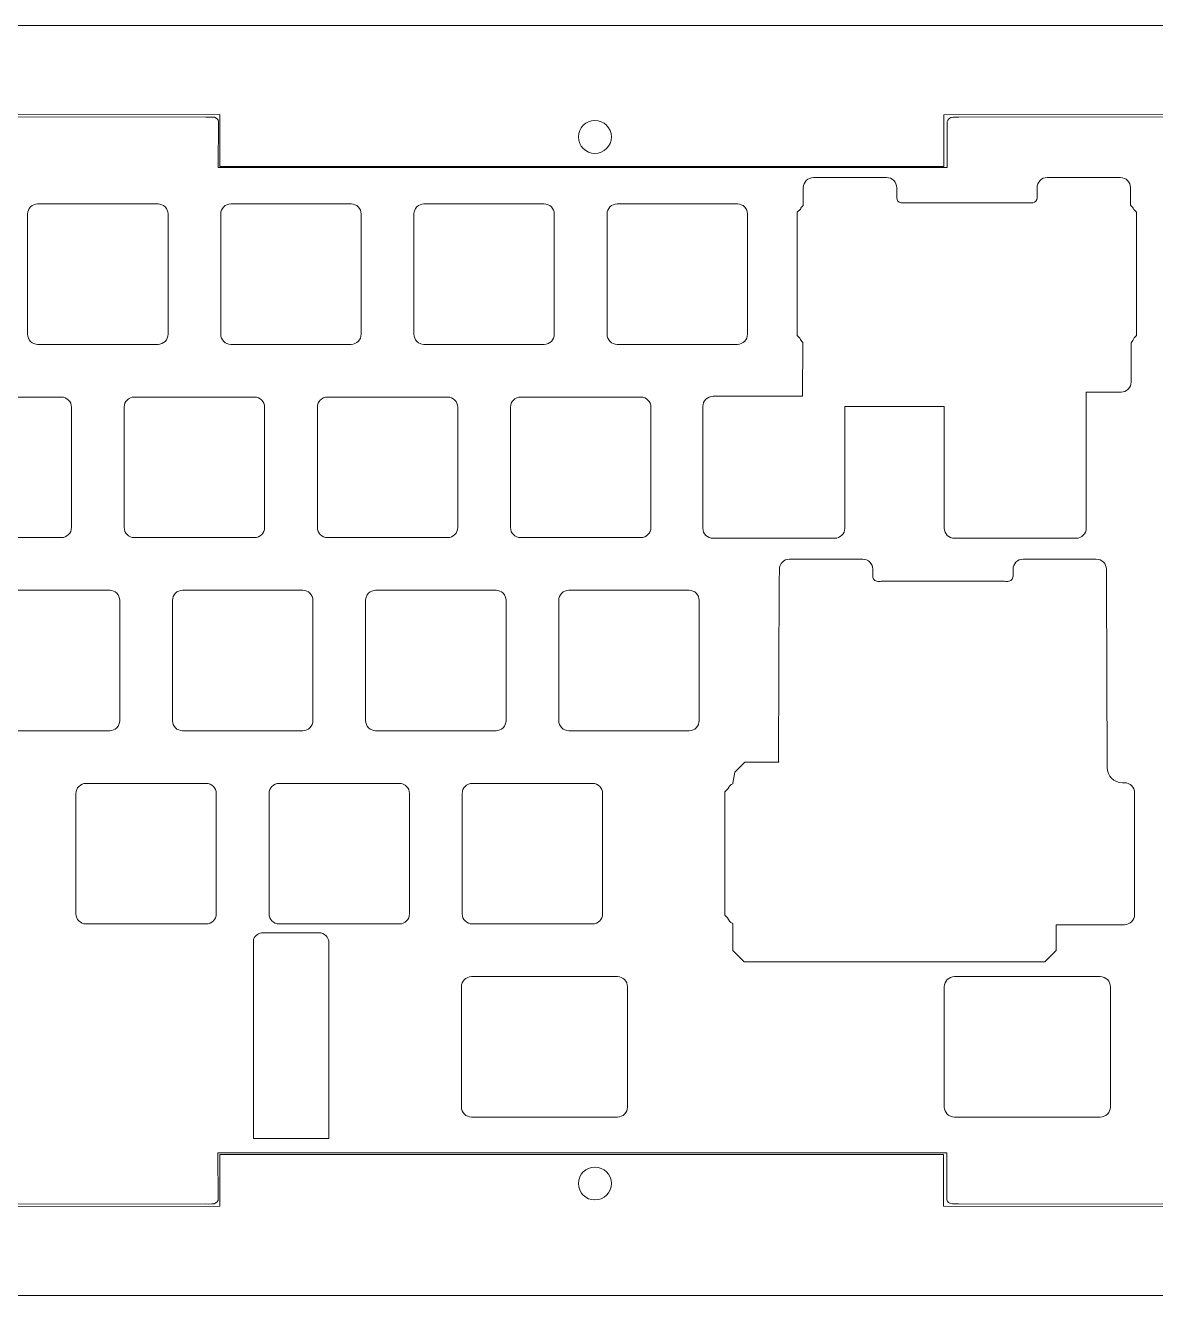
# Model space of a CAD drawing. Header units: centimetres. Extents: x -117 to 79, y -57 to 69.
# Drawn here: x -8 to 3.14, y 7.53 to 20.06 of the extents above; entities that cross this region are included whole.
import ezdxf

# ---------------------------------------------------------------- set-up
doc = ezdxf.new("R2010")
doc.units = ezdxf.units.CM
doc.header["$MEASUREMENT"] = 0
doc.layers.add('Layer 1', color=7, linetype='Continuous')

msp = doc.modelspace()

# ---------------------------------------------------------------- linework, layer by layer
at = {"layer": 'Layer 1', "lineweight": 9}
for points, knots in [([(5.3355, 19.17977), (5.3355, 19.17977), (5.3355, 20.05972), (5.3355, 20.05972), (5.3355, 20.05972), (9.67818, 20.05972), (9.67818, 20.05972), (9.99624, 20.05992), (10.30136, 19.93377), (10.5264, 19.70901), (10.75144, 19.48425), (10.87798, 19.17778), (10.87819, 18.85972), (10.87819, 18.85972), (10.87819, 8.73472), (10.87819, 8.73472), (10.87839, 8.41666), (10.75223, 8.11155), (10.52747, 7.88651), (10.30271, 7.66146), (9.99624, 7.53492), (9.67818, 7.53472), (9.67818, 7.53472), (-25.68807, 7.53472), (-25.68807, 7.53472), (-26.00612, 7.53452), (-26.31124, 7.66067), (-26.53628, 7.88543), (-26.76132, 8.11019), (-26.88786, 8.41666), (-26.88807, 8.73472), (-26.88807, 8.73472), (-26.88807, 18.85972), (-26.88807, 18.85972), (-26.88827, 19.17778), (-26.76211, 19.48289), (-26.53735, 19.70793), (-26.31259, 19.93298), (-26.00612, 20.05952), (-25.68807, 20.05972), (-25.68807, 20.05972), (3.8355, 20.05972), (3.8355, 20.05972), (3.8355, 20.05972), (3.8355, 19.1807), (3.8355, 19.1807), (3.8355, 19.1807), (1.0549, 19.17946), (1.0549, 19.17946), (1.0549, 19.17946), (1.05489, 18.66972), (1.05489, 18.66972), (1.05489, 18.66972), (-6.08573, 18.66972), (-6.08573, 18.66972), (-6.08573, 18.66972), (-6.08586, 19.1807), (-6.08586, 19.1807), (-6.08586, 19.1807), (-11.10059, 19.17969), (-11.10059, 19.17969), (-11.10059, 19.17969), (-11.10059, 18.66972), (-11.10059, 18.66972), (-11.10059, 18.66972), (-18.72277, 18.66972), (-18.72277, 18.66972), (-18.72277, 18.66972), (-18.72277, 19.18301), (-18.72277, 19.18301), (-18.72277, 19.18301), (-23.23061, 19.18004), (-23.23061, 19.18004), (-23.23061, 19.18004), (-23.23172, 18.66972), (-23.23172, 18.66972), (-23.23172, 18.66972), (-24.89807, 18.66972), (-24.89807, 18.66972), (-25.0573, 18.66962), (-25.20996, 18.60627), (-25.32249, 18.4936), (-25.43501, 18.38094), (-25.49817, 18.22895), (-25.49807, 18.06972), (-25.49807, 18.06972), (-25.49807, 16.89899), (-25.49807, 16.89899), (-25.49807, 16.89899), (-26.00807, 16.89804), (-26.00807, 16.89804), (-26.00807, 16.89804), (-26.00807, 10.63271), (-26.00807, 10.63271), (-26.00807, 10.63271), (-25.49807, 10.63363), (-25.49807, 10.63363), (-25.49807, 10.63363), (-25.49807, 9.52451), (-25.49807, 9.52451), (-25.49796, 9.36528), (-25.43461, 9.21261), (-25.32195, 9.10008), (-25.20929, 8.98756), (-25.0573, 8.92441), (-24.89807, 8.92451), (-24.89807, 8.92451), (-23.2322, 8.92451), (-23.2322, 8.92451), (-23.2322, 8.92451), (-23.23072, 8.41453), (-23.23072, 8.41453), (-23.23072, 8.41453), (-18.72369, 8.41121), (-18.72369, 8.41121), (-18.72369, 8.41121), (-18.72369, 8.92451), (-18.72369, 8.92451), (-18.72369, 8.92451), (-17.68958, 8.92451), (-17.68958, 8.92451), (-17.68958, 8.92451), (-17.68958, 8.92451), (-17.68958, 8.92451), (-17.68958, 8.92451), (-16.44057, 8.92451), (-16.44057, 8.92451), (-16.44057, 8.92451), (-16.44057, 8.92451), (-16.44057, 8.92451), (-16.44057, 8.92451), (-11.10068, 8.92451), (-11.10068, 8.92451), (-11.10068, 8.92451), (-11.10092, 8.41387), (-11.10092, 8.41387), (-11.10092, 8.41387), (-6.08773, 8.41651), (-6.08773, 8.41651), (-6.08773, 8.41651), (-6.08641, 8.92451), (-6.08641, 8.92451), (-6.08641, 8.92451), (-5.75937, 8.92451), (-5.75937, 8.92451), (-5.75937, 8.92451), (-5.75937, 8.92451), (-5.75937, 8.92451), (-5.75937, 8.92451), (-5.00396, 8.92451), (-5.00396, 8.92451), (-5.00396, 8.92451), (-5.00795, 8.92451), (-5.00795, 8.92451), (-5.00795, 8.92451), (-1.02645, 8.92451), (-1.02645, 8.92451), (-1.02645, 8.92451), (1.05058, 8.92451), (1.05058, 8.92451), (1.05058, 8.92451), (1.05178, 8.41489), (1.05178, 8.41489), (1.05178, 8.41489), (5.26152, 8.41452), (5.26152, 8.41452), (5.26152, 8.41452), (6.52068, 8.41456), (6.52068, 8.41456), (6.52068, 8.41456), (6.52034, 8.92451), (6.52034, 8.92451), (6.52034, 8.92451), (8.87632, 8.92451), (8.87632, 8.92451), (9.03555, 8.92461), (9.18822, 8.98796), (9.30074, 9.10062), (9.41327, 9.21328), (9.47642, 9.36528), (9.47632, 9.52451), (9.47632, 9.52451), (9.47632, 10.63338), (9.47632, 10.63338), (9.47632, 10.63338), (9.98632, 10.63275), (9.98632, 10.63275), (9.98632, 10.63275), (9.98632, 16.89808), (9.98632, 16.89808), (9.98632, 16.89808), (9.47632, 16.89807), (9.47632, 16.89807), (9.47632, 16.89807), (9.47632, 18.06972), (9.47632, 18.06972), (9.47622, 18.22895), (9.41287, 18.38162), (9.30021, 18.49414), (9.18754, 18.60666), (9.03555, 18.66982), (8.87632, 18.66972), (8.87632, 18.66972), (6.52064, 18.66972), (6.52064, 18.66972), (6.52064, 18.66972), (6.5205, 19.1807), (6.5205, 19.1807), (6.5205, 19.1807), (5.3355, 19.17977), (5.3355, 19.17977)], [0, 0, 0, 0, 0.01428571, 0.01428571, 0.01428571, 0.02857143, 0.02857143, 0.02857143, 0.04285714, 0.04285714, 0.04285714, 0.05714286, 0.05714286, 0.05714286, 0.07142857, 0.07142857, 0.07142857, 0.08571429, 0.08571429, 0.08571429, 0.1, 0.1, 0.1, 0.11428571, 0.11428571, 0.11428571, 0.12857143, 0.12857143, 0.12857143, 0.14285714, 0.14285714, 0.14285714, 0.15714286, 0.15714286, 0.15714286, 0.17142857, 0.17142857, 0.17142857, 0.18571429, 0.18571429, 0.18571429, 0.2, 0.2, 0.2, 0.21428571, 0.21428571, 0.21428571, 0.22857143, 0.22857143, 0.22857143, 0.24285714, 0.24285714, 0.24285714, 0.25714286, 0.25714286, 0.25714286, 0.27142857, 0.27142857, 0.27142857, 0.28571429, 0.28571429, 0.28571429, 0.3, 0.3, 0.3, 0.31428571, 0.31428571, 0.31428571, 0.32857143, 0.32857143, 0.32857143, 0.34285714, 0.34285714, 0.34285714, 0.35714286, 0.35714286, 0.35714286, 0.37142857, 0.37142857, 0.37142857, 0.38571429, 0.38571429, 0.38571429, 0.4, 0.4, 0.4, 0.41428571, 0.41428571, 0.41428571, 0.42857143, 0.42857143, 0.42857143, 0.44285714, 0.44285714, 0.44285714, 0.45714286, 0.45714286, 0.45714286, 0.47142857, 0.47142857, 0.47142857, 0.48571429, 0.48571429, 0.48571429, 0.5, 0.5, 0.5, 0.51428571, 0.51428571, 0.51428571, 0.52857143, 0.52857143, 0.52857143, 0.54285714, 0.54285714, 0.54285714, 0.55714286, 0.55714286, 0.55714286, 0.57142857, 0.57142857, 0.57142857, 0.58571429, 0.58571429, 0.58571429, 0.6, 0.6, 0.6, 0.61428571, 0.61428571, 0.61428571, 0.62857143, 0.62857143, 0.62857143, 0.64285714, 0.64285714, 0.64285714, 0.65714286, 0.65714286, 0.65714286, 0.67142857, 0.67142857, 0.67142857, 0.68571429, 0.68571429, 0.68571429, 0.7, 0.7, 0.7, 0.71428571, 0.71428571, 0.71428571, 0.72857143, 0.72857143, 0.72857143, 0.74285714, 0.74285714, 0.74285714, 0.75714286, 0.75714286, 0.75714286, 0.77142857, 0.77142857, 0.77142857, 0.78571429, 0.78571429, 0.78571429, 0.8, 0.8, 0.8, 0.81428571, 0.81428571, 0.81428571, 0.82857143, 0.82857143, 0.82857143, 0.84285714, 0.84285714, 0.84285714, 0.85714286, 0.85714286, 0.85714286, 0.87142857, 0.87142857, 0.87142857, 0.88571429, 0.88571429, 0.88571429, 0.9, 0.9, 0.9, 0.91428571, 0.91428571, 0.91428571, 0.92857143, 0.92857143, 0.92857143, 0.94285714, 0.94285714, 0.94285714, 0.95714286, 0.95714286, 0.95714286, 0.97142857, 0.97142857, 0.97142857, 0.98571429, 0.98571429, 0.98571429, 1, 1, 1, 1]), ([(9.67818, 20.05972), (9.99624, 20.05992), (10.30136, 19.93377), (10.5264, 19.70901), (10.75144, 19.48425), (10.87798, 19.17778), (10.87819, 18.85972), (10.87819, 18.85972), (10.87819, 8.73472), (10.87819, 8.73472), (10.87839, 8.41666), (10.75223, 8.11155), (10.52747, 7.88651), (10.30271, 7.66146), (9.99624, 7.53492), (9.67818, 7.53472), (9.67818, 7.53472), (-25.68807, 7.53472), (-25.68807, 7.53472), (-26.00612, 7.53452), (-26.31124, 7.66067), (-26.53628, 7.88543), (-26.76132, 8.11019), (-26.88786, 8.41666), (-26.88807, 8.73472), (-26.88807, 8.73472), (-26.88807, 18.85972), (-26.88807, 18.85972), (-26.88827, 19.17778), (-26.76211, 19.48289), (-26.53735, 19.70793), (-26.31259, 19.93298), (-26.00612, 20.05952), (-25.68807, 20.05972), (-25.68807, 20.05972), (9.67818, 20.05972), (9.67818, 20.05972)], [0, 0, 0, 0, 0.08333333, 0.08333333, 0.08333333, 0.16666667, 0.16666667, 0.16666667, 0.25, 0.25, 0.25, 0.33333333, 0.33333333, 0.33333333, 0.41666667, 0.41666667, 0.41666667, 0.5, 0.5, 0.5, 0.58333333, 0.58333333, 0.58333333, 0.66666667, 0.66666667, 0.66666667, 0.75, 0.75, 0.75, 0.83333333, 0.83333333, 0.83333333, 0.91666667, 0.91666667, 0.91666667, 1, 1, 1, 1]), ([(1.05218, 18.65754), (1.05218, 18.65754), (-6.10241, 18.6572), (-6.10241, 18.6572), (-6.10241, 18.6572), (-6.10022, 19.11254), (-6.10022, 19.11254), (-6.10019, 19.12524), (-6.09822, 19.1263), (-6.12217, 19.1462), (-6.13871, 19.15993), (-6.18023, 19.1561), (-6.22589, 19.1561), (-6.22589, 19.1561), (-10.96429, 19.15696), (-10.96429, 19.15696), (-11.00994, 19.15697), (-11.01281, 19.16058), (-11.0451, 19.15162), (-11.07738, 19.14266), (-11.08028, 19.11264), (-11.08031, 19.09994), (-11.08031, 19.09994), (-11.08031, 18.65746), (-11.08031, 18.65746), (-11.08031, 18.65746), (-18.72359, 18.65752), (-18.72359, 18.65752)], [0, 0, 0, 0, 0.11111111, 0.11111111, 0.11111111, 0.22222222, 0.22222222, 0.22222222, 0.33333333, 0.33333333, 0.33333333, 0.44444444, 0.44444444, 0.44444444, 0.55555556, 0.55555556, 0.55555556, 0.66666667, 0.66666667, 0.66666667, 0.77777778, 0.77777778, 0.77777778, 0.88888889, 0.88888889, 0.88888889, 1, 1, 1, 1]), ([(-2.22557, 18.95972), (-2.22557, 19.04947), (-2.29832, 19.12222), (-2.38806, 19.12222), (-2.47781, 19.12222), (-2.55056, 19.04947), (-2.55056, 18.95972), (-2.55057, 18.86997), (-2.47781, 18.79722), (-2.38807, 18.79722), (-2.29832, 18.79722), (-2.22557, 18.86997), (-2.22557, 18.95972)], [0, 0, 0, 0, 0.25, 0.25, 0.25, 0.5, 0.5, 0.5, 0.75, 0.75, 0.75, 1, 1, 1, 1]), ([(9.45936, 16.89553), (9.45936, 16.89553), (9.45963, 18.10016), (9.45963, 18.10016), (9.45963, 18.10016), (9.45835, 18.12735), (9.45835, 18.12735), (9.45835, 18.12735), (9.45581, 18.15253), (9.45581, 18.15253), (9.45581, 18.15253), (9.45149, 18.1742), (9.45149, 18.1742), (9.45149, 18.1742), (9.44602, 18.1953), (9.44602, 18.1953), (9.44602, 18.1953), (9.44084, 18.21532), (9.44084, 18.21532), (9.44084, 18.21532), (9.43591, 18.23155), (9.43591, 18.23155), (9.43591, 18.23155), (9.43097, 18.24693), (9.43097, 18.24693), (9.43097, 18.24693), (9.42568, 18.26258), (9.42568, 18.26258), (9.42568, 18.26258), (9.41871, 18.27937), (9.41871, 18.27937), (9.41871, 18.27937), (9.41239, 18.29384), (9.41239, 18.29384), (9.41239, 18.29384), (9.40581, 18.30798), (9.40581, 18.30798), (9.40581, 18.30798), (9.3999, 18.32086), (9.3999, 18.32086), (9.3999, 18.32086), (9.39361, 18.33976), (9.39361, 18.33976), (9.39361, 18.33976), (9.38569, 18.35556), (9.38569, 18.35556), (9.38569, 18.35556), (9.38056, 18.3661), (9.38056, 18.3661), (9.38056, 18.3661), (9.37347, 18.37909), (9.37347, 18.37909), (9.37347, 18.37909), (9.36324, 18.39508), (9.36324, 18.39508), (9.36324, 18.39508), (9.34433, 18.42078), (9.34433, 18.42078), (9.34433, 18.42078), (9.32235, 18.4508), (9.32235, 18.4508), (9.32235, 18.4508), (9.30489, 18.47203), (9.30489, 18.47203), (9.30489, 18.47203), (9.28112, 18.49526), (9.28112, 18.49526), (9.28112, 18.49526), (9.24441, 18.52683), (9.24441, 18.52683), (9.24441, 18.52683), (9.20435, 18.55366), (9.20435, 18.55366), (9.20435, 18.55366), (9.17012, 18.57506), (9.17012, 18.57506), (9.17012, 18.57506), (9.13867, 18.59373), (9.13867, 18.59373), (9.13867, 18.59373), (9.10521, 18.61052), (9.10521, 18.61052), (9.10521, 18.61052), (9.07336, 18.6236), (9.07336, 18.6236), (9.07336, 18.6236), (9.04139, 18.63409), (9.04139, 18.63409), (9.04139, 18.63409), (9.00735, 18.64341), (9.00735, 18.64341), (9.00735, 18.64341), (8.96676, 18.65216), (8.96676, 18.65216), (8.96676, 18.65216), (8.93267, 18.65505), (8.93267, 18.65505), (8.93267, 18.65505), (8.89962, 18.65685), (8.89962, 18.65685), (8.89962, 18.65685), (6.50801, 18.6565), (6.50801, 18.6565), (6.50801, 18.6565), (6.51018, 19.11446), (6.51018, 19.11446), (6.51021, 19.12716), (6.51219, 19.12822), (6.48823, 19.14812), (6.47169, 19.16186), (6.43017, 19.15802), (6.38451, 19.15802), (6.38451, 19.15802), (1.20292, 19.15557), (1.20292, 19.15557), (1.15727, 19.15558), (1.1544, 19.15919), (1.12211, 19.15023), (1.08983, 19.14127), (1.08693, 19.11125), (1.0869, 19.09855), (1.0869, 19.09855), (1.0869, 18.65735), (1.0869, 18.65735), (1.0869, 18.65735), (1.05218, 18.65754), (1.05218, 18.65754)], [0, 0, 0, 0, 0.02380952, 0.02380952, 0.02380952, 0.04761905, 0.04761905, 0.04761905, 0.07142857, 0.07142857, 0.07142857, 0.0952381, 0.0952381, 0.0952381, 0.11904762, 0.11904762, 0.11904762, 0.14285714, 0.14285714, 0.14285714, 0.16666667, 0.16666667, 0.16666667, 0.19047619, 0.19047619, 0.19047619, 0.21428571, 0.21428571, 0.21428571, 0.23809524, 0.23809524, 0.23809524, 0.26190476, 0.26190476, 0.26190476, 0.28571429, 0.28571429, 0.28571429, 0.30952381, 0.30952381, 0.30952381, 0.33333333, 0.33333333, 0.33333333, 0.35714286, 0.35714286, 0.35714286, 0.38095238, 0.38095238, 0.38095238, 0.4047619, 0.4047619, 0.4047619, 0.42857143, 0.42857143, 0.42857143, 0.45238095, 0.45238095, 0.45238095, 0.47619048, 0.47619048, 0.47619048, 0.5, 0.5, 0.5, 0.52380952, 0.52380952, 0.52380952, 0.54761905, 0.54761905, 0.54761905, 0.57142857, 0.57142857, 0.57142857, 0.5952381, 0.5952381, 0.5952381, 0.61904762, 0.61904762, 0.61904762, 0.64285714, 0.64285714, 0.64285714, 0.66666667, 0.66666667, 0.66666667, 0.69047619, 0.69047619, 0.69047619, 0.71428571, 0.71428571, 0.71428571, 0.73809524, 0.73809524, 0.73809524, 0.76190476, 0.76190476, 0.76190476, 0.78571429, 0.78571429, 0.78571429, 0.80952381, 0.80952381, 0.80952381, 0.83333333, 0.83333333, 0.83333333, 0.85714286, 0.85714286, 0.85714286, 0.88095238, 0.88095238, 0.88095238, 0.9047619, 0.9047619, 0.9047619, 0.92857143, 0.92857143, 0.92857143, 0.95238095, 0.95238095, 0.95238095, 0.97619048, 0.97619048, 0.97619048, 1, 1, 1, 1]), ([(-0.33793, 16.93332), (-0.33793, 16.93332), (-0.33992, 16.40222), (-0.33992, 16.40222), (-0.33992, 16.40222), (-1.22306, 16.40222), (-1.22306, 16.40222), (-1.2496, 16.4022), (-1.27505, 16.39164), (-1.2938, 16.37287), (-1.31256, 16.35409), (-1.32308, 16.32876), (-1.32307, 16.30222), (-1.32307, 16.30222), (-1.32307, 15.10222), (-1.32307, 15.10222), (-1.32305, 15.07568), (-1.31249, 15.05024), (-1.29371, 15.03148), (-1.27494, 15.01273), (-1.2496, 15.0022), (-1.22306, 15.00222), (-1.22306, 15.00222), (-0.02306, 15.00222), (-0.02306, 15.00222), (0.00347, 15.00224), (0.02892, 15.0128), (0.04767, 15.03157), (0.06643, 15.05035), (0.07695, 15.07568), (0.07694, 15.10222), (0.07694, 15.10222), (0.07694, 16.30222), (0.07694, 16.30222), (0.07694, 16.30222), (1.05818, 16.30222), (1.05818, 16.30222), (1.05818, 16.30222), (1.05818, 15.10222), (1.05818, 15.10222), (1.0582, 15.07568), (1.06876, 15.05024), (1.08754, 15.03148), (1.10631, 15.01273), (1.13165, 15.0022), (1.15818, 15.00222), (1.15818, 15.00222), (2.35818, 15.00222), (2.35818, 15.00222), (2.38472, 15.00224), (2.41017, 15.0128), (2.42892, 15.03157), (2.44768, 15.05035), (2.4582, 15.07568), (2.45818, 15.10222), (2.45818, 15.10222), (2.45818, 16.4424), (2.45818, 16.4424), (2.45818, 16.4424), (2.80121, 16.44296), (2.80121, 16.44296), (2.82778, 16.44302), (2.85324, 16.45364), (2.87197, 16.4725), (2.8907, 16.49135), (2.90116, 16.51675), (2.90104, 16.54333), (2.90104, 16.54333), (2.89959, 16.93136), (2.89959, 16.93136), (2.91419, 16.9439), (2.92486, 16.96037), (2.93032, 16.97883), (2.93032, 16.97883), (2.95333, 17.00184), (2.95333, 17.00184), (2.95333, 17.00184), (2.95333, 18.21841), (2.95333, 18.21841), (2.95333, 18.21841), (2.92721, 18.24453), (2.92721, 18.24453), (2.92041, 18.26146), (2.90911, 18.27619), (2.89452, 18.28715), (2.89452, 18.28715), (2.89446, 18.30482), (2.89446, 18.30482), (2.89446, 18.30482), (2.89432, 18.45972), (2.89432, 18.45972), (2.89424, 18.51495), (2.84955, 18.55966), (2.79432, 18.55963), (2.79432, 18.55963), (2.07282, 18.55963), (2.07282, 18.55963), (2.04628, 18.55961), (2.02083, 18.54905), (2.00208, 18.53028), (1.98333, 18.5115), (1.9728, 18.48617), (1.97282, 18.45963), (1.97282, 18.45963), (1.97282, 18.35908), (1.97282, 18.35908), (1.97283, 18.33538), (1.95614, 18.31492), (1.93293, 18.31011), (1.93293, 18.31011), (0.62872, 18.31011), (0.62872, 18.31011), (0.6055, 18.3149), (0.58885, 18.33538), (0.58884, 18.35908), (0.58884, 18.35908), (0.58884, 18.45963), (0.58884, 18.45963), (0.58882, 18.48617), (0.57826, 18.51161), (0.55948, 18.53037), (0.54071, 18.54912), (0.51537, 18.55965), (0.48884, 18.55963), (0.48884, 18.55963), (-0.23267, 18.55963), (-0.23267, 18.55963), (-0.2879, 18.55959), (-0.33265, 18.51495), (-0.33267, 18.45972), (-0.33267, 18.45972), (-0.33281, 18.30482), (-0.33281, 18.30482), (-0.33281, 18.30482), (-0.33288, 18.28543), (-0.33288, 18.28543), (-0.3453, 18.27553), (-0.35518, 18.26283), (-0.36171, 18.24835), (-0.36171, 18.24835), (-0.39166, 18.21841), (-0.39166, 18.21841), (-0.39166, 18.21841), (-0.39166, 17.00184), (-0.39166, 17.00184), (-0.39166, 17.00184), (-0.36544, 16.97563), (-0.36544, 16.97563), (-0.36004, 16.9594), (-0.35057, 16.94484), (-0.33793, 16.93332)], [0, 0, 0, 0, 0.02, 0.02, 0.02, 0.04, 0.04, 0.04, 0.06, 0.06, 0.06, 0.08, 0.08, 0.08, 0.1, 0.1, 0.1, 0.12, 0.12, 0.12, 0.14, 0.14, 0.14, 0.16, 0.16, 0.16, 0.18, 0.18, 0.18, 0.2, 0.2, 0.2, 0.22, 0.22, 0.22, 0.24, 0.24, 0.24, 0.26, 0.26, 0.26, 0.28, 0.28, 0.28, 0.3, 0.3, 0.3, 0.32, 0.32, 0.32, 0.34, 0.34, 0.34, 0.36, 0.36, 0.36, 0.38, 0.38, 0.38, 0.4, 0.4, 0.4, 0.42, 0.42, 0.42, 0.44, 0.44, 0.44, 0.46, 0.46, 0.46, 0.48, 0.48, 0.48, 0.5, 0.5, 0.5, 0.52, 0.52, 0.52, 0.54, 0.54, 0.54, 0.56, 0.56, 0.56, 0.58, 0.58, 0.58, 0.6, 0.6, 0.6, 0.62, 0.62, 0.62, 0.64, 0.64, 0.64, 0.66, 0.66, 0.66, 0.68, 0.68, 0.68, 0.7, 0.7, 0.7, 0.72, 0.72, 0.72, 0.74, 0.74, 0.74, 0.76, 0.76, 0.76, 0.78, 0.78, 0.78, 0.8, 0.8, 0.8, 0.82, 0.82, 0.82, 0.84, 0.84, 0.84, 0.86, 0.86, 0.86, 0.88, 0.88, 0.88, 0.9, 0.9, 0.9, 0.92, 0.92, 0.92, 0.94, 0.94, 0.94, 0.96, 0.96, 0.96, 0.98, 0.98, 0.98, 1, 1, 1, 1]), ([(-7.98301, 18.20074), (-7.98302, 18.22695), (-7.97262, 18.25211), (-7.9541, 18.27066), (-7.93557, 18.28921), (-7.9103, 18.29964), (-7.88409, 18.29966), (-7.88409, 18.29966), (-6.69705, 18.29966), (-6.69705, 18.29966), (-6.67083, 18.29968), (-6.64567, 18.28927), (-6.62712, 18.27075), (-6.60858, 18.25222), (-6.59814, 18.22695), (-6.59813, 18.20074), (-6.59813, 18.20074), (-6.59813, 17.0137), (-6.59813, 17.0137), (-6.59811, 16.98749), (-6.60851, 16.96233), (-6.62703, 16.94378), (-6.64556, 16.92523), (-6.67083, 16.9148), (-6.69705, 16.91478), (-6.69705, 16.91478), (-7.88409, 16.91478), (-7.88409, 16.91478), (-7.9103, 16.91476), (-7.93546, 16.92517), (-7.95401, 16.94369), (-7.97255, 16.96222), (-7.98299, 16.98749), (-7.98301, 17.0137), (-7.98301, 17.0137), (-7.98301, 18.20074), (-7.98301, 18.20074)], [0, 0, 0, 0, 0.08333333, 0.08333333, 0.08333333, 0.16666667, 0.16666667, 0.16666667, 0.25, 0.25, 0.25, 0.33333333, 0.33333333, 0.33333333, 0.41666667, 0.41666667, 0.41666667, 0.5, 0.5, 0.5, 0.58333333, 0.58333333, 0.58333333, 0.66666667, 0.66666667, 0.66666667, 0.75, 0.75, 0.75, 0.83333333, 0.83333333, 0.83333333, 0.91666667, 0.91666667, 0.91666667, 1, 1, 1, 1]), ([(-6.07801, 18.20074), (-6.07801, 18.20074), (-6.07801, 17.0137), (-6.07801, 17.0137), (-6.07799, 16.98745), (-6.06754, 16.96228), (-6.04897, 16.94372), (-6.0304, 16.92518), (-6.00533, 16.91476), (-5.97909, 16.91478), (-5.97909, 16.91478), (-4.79205, 16.91478), (-4.79205, 16.91478), (-4.7658, 16.9148), (-4.74062, 16.92525), (-4.72207, 16.94381), (-4.70352, 16.96239), (-4.69311, 16.98745), (-4.69313, 17.0137), (-4.69313, 17.0137), (-4.69313, 18.20074), (-4.69313, 18.20074), (-4.69314, 18.22699), (-4.70359, 18.25216), (-4.72216, 18.27072), (-4.74073, 18.28926), (-4.7658, 18.29968), (-4.79205, 18.29966), (-4.79205, 18.29966), (-5.97909, 18.29966), (-5.97909, 18.29966), (-6.00533, 18.29964), (-6.03051, 18.28919), (-6.04906, 18.27063), (-6.06761, 18.25205), (-6.07802, 18.22699), (-6.07801, 18.20074)], [0, 0, 0, 0, 0.08333333, 0.08333333, 0.08333333, 0.16666667, 0.16666667, 0.16666667, 0.25, 0.25, 0.25, 0.33333333, 0.33333333, 0.33333333, 0.41666667, 0.41666667, 0.41666667, 0.5, 0.5, 0.5, 0.58333333, 0.58333333, 0.58333333, 0.66666667, 0.66666667, 0.66666667, 0.75, 0.75, 0.75, 0.83333333, 0.83333333, 0.83333333, 0.91666667, 0.91666667, 0.91666667, 1, 1, 1, 1]), ([(-4.17301, 18.20074), (-4.17301, 18.22695), (-4.16262, 18.25211), (-4.14409, 18.27066), (-4.12556, 18.28921), (-4.1003, 18.29964), (-4.07409, 18.29966), (-4.07409, 18.29966), (-2.88705, 18.29966), (-2.88705, 18.29966), (-2.86083, 18.29968), (-2.83568, 18.28927), (-2.81713, 18.27075), (-2.79858, 18.25222), (-2.78814, 18.22695), (-2.78813, 18.20074), (-2.78813, 18.20074), (-2.78812, 17.0137), (-2.78812, 17.0137), (-2.78811, 16.98749), (-2.79851, 16.96233), (-2.81704, 16.94378), (-2.83557, 16.92523), (-2.86083, 16.9148), (-2.88705, 16.91478), (-2.88705, 16.91478), (-4.07409, 16.91478), (-4.07409, 16.91478), (-4.1003, 16.91476), (-4.12545, 16.92517), (-4.144, 16.94369), (-4.16255, 16.96222), (-4.17299, 16.98749), (-4.17301, 17.0137), (-4.17301, 17.0137), (-4.17301, 18.20074), (-4.17301, 18.20074)], [0, 0, 0, 0, 0.08333333, 0.08333333, 0.08333333, 0.16666667, 0.16666667, 0.16666667, 0.25, 0.25, 0.25, 0.33333333, 0.33333333, 0.33333333, 0.41666667, 0.41666667, 0.41666667, 0.5, 0.5, 0.5, 0.58333333, 0.58333333, 0.58333333, 0.66666667, 0.66666667, 0.66666667, 0.75, 0.75, 0.75, 0.83333333, 0.83333333, 0.83333333, 0.91666667, 0.91666667, 0.91666667, 1, 1, 1, 1]), ([(-2.26801, 18.20074), (-2.26801, 18.22695), (-2.25762, 18.25211), (-2.23909, 18.27066), (-2.22056, 18.28921), (-2.1953, 18.29964), (-2.16908, 18.29966), (-2.16908, 18.29966), (-0.98205, 18.29966), (-0.98205, 18.29966), (-0.95583, 18.29968), (-0.93068, 18.28927), (-0.91213, 18.27075), (-0.89358, 18.25222), (-0.88314, 18.22695), (-0.88312, 18.20074), (-0.88312, 18.20074), (-0.88312, 17.0137), (-0.88312, 17.0137), (-0.88311, 16.98749), (-0.89351, 16.96233), (-0.91204, 16.94378), (-0.93057, 16.92523), (-0.95583, 16.9148), (-0.98205, 16.91478), (-0.98205, 16.91478), (-2.16908, 16.91478), (-2.16908, 16.91478), (-2.1953, 16.91476), (-2.22045, 16.92517), (-2.239, 16.94369), (-2.25755, 16.96222), (-2.26799, 16.98749), (-2.26801, 17.0137), (-2.26801, 17.0137), (-2.26801, 18.20074), (-2.26801, 18.20074)], [0, 0, 0, 0, 0.08333333, 0.08333333, 0.08333333, 0.16666667, 0.16666667, 0.16666667, 0.25, 0.25, 0.25, 0.33333333, 0.33333333, 0.33333333, 0.41666667, 0.41666667, 0.41666667, 0.5, 0.5, 0.5, 0.58333333, 0.58333333, 0.58333333, 0.66666667, 0.66666667, 0.66666667, 0.75, 0.75, 0.75, 0.83333333, 0.83333333, 0.83333333, 0.91666667, 0.91666667, 0.91666667, 1, 1, 1, 1]), ([(-8.93551, 16.29574), (-8.93551, 16.29574), (-8.93551, 15.1087), (-8.93551, 15.1087), (-8.93549, 15.08245), (-8.92504, 15.05728), (-8.90647, 15.03872), (-8.8879, 15.02018), (-8.86283, 15.00976), (-8.83659, 15.00978), (-8.83659, 15.00978), (-7.64955, 15.00978), (-7.64955, 15.00978), (-7.6233, 15.0098), (-7.59812, 15.02025), (-7.57957, 15.03881), (-7.56102, 15.05739), (-7.55061, 15.08245), (-7.55063, 15.1087), (-7.55063, 15.1087), (-7.55063, 16.29574), (-7.55063, 16.29574), (-7.55064, 16.32199), (-7.56109, 16.34716), (-7.57966, 16.36572), (-7.59823, 16.38426), (-7.6233, 16.39468), (-7.64955, 16.39466), (-7.64955, 16.39466), (-8.83659, 16.39466), (-8.83659, 16.39466), (-8.86283, 16.39464), (-8.88801, 16.38419), (-8.90656, 16.36563), (-8.92511, 16.34705), (-8.93552, 16.32199), (-8.93551, 16.29574)], [0, 0, 0, 0, 0.08333333, 0.08333333, 0.08333333, 0.16666667, 0.16666667, 0.16666667, 0.25, 0.25, 0.25, 0.33333333, 0.33333333, 0.33333333, 0.41666667, 0.41666667, 0.41666667, 0.5, 0.5, 0.5, 0.58333333, 0.58333333, 0.58333333, 0.66666667, 0.66666667, 0.66666667, 0.75, 0.75, 0.75, 0.83333333, 0.83333333, 0.83333333, 0.91666667, 0.91666667, 0.91666667, 1, 1, 1, 1]), ([(-7.03051, 16.29574), (-7.03052, 16.32195), (-7.02012, 16.34711), (-7.0016, 16.36566), (-6.98307, 16.38421), (-6.9578, 16.39464), (-6.93159, 16.39466), (-6.93159, 16.39466), (-5.74455, 16.39466), (-5.74455, 16.39466), (-5.71833, 16.39468), (-5.69317, 16.38427), (-5.67462, 16.36575), (-5.65608, 16.34722), (-5.64564, 16.32195), (-5.64563, 16.29574), (-5.64563, 16.29574), (-5.64563, 15.1087), (-5.64563, 15.1087), (-5.64561, 15.08249), (-5.65601, 15.05733), (-5.67453, 15.03878), (-5.69306, 15.02023), (-5.71833, 15.0098), (-5.74455, 15.00978), (-5.74455, 15.00978), (-6.93159, 15.00978), (-6.93159, 15.00978), (-6.9578, 15.00976), (-6.98296, 15.02017), (-7.00151, 15.03869), (-7.02005, 15.05722), (-7.03049, 15.08249), (-7.03051, 15.1087), (-7.03051, 15.1087), (-7.03051, 16.29574), (-7.03051, 16.29574)], [0, 0, 0, 0, 0.08333333, 0.08333333, 0.08333333, 0.16666667, 0.16666667, 0.16666667, 0.25, 0.25, 0.25, 0.33333333, 0.33333333, 0.33333333, 0.41666667, 0.41666667, 0.41666667, 0.5, 0.5, 0.5, 0.58333333, 0.58333333, 0.58333333, 0.66666667, 0.66666667, 0.66666667, 0.75, 0.75, 0.75, 0.83333333, 0.83333333, 0.83333333, 0.91666667, 0.91666667, 0.91666667, 1, 1, 1, 1]), ([(-5.12551, 16.29574), (-5.12552, 16.32195), (-5.11512, 16.34711), (-5.0966, 16.36566), (-5.07807, 16.38421), (-5.0528, 16.39464), (-5.02658, 16.39466), (-5.02658, 16.39466), (-3.83954, 16.39466), (-3.83954, 16.39466), (-3.81333, 16.39468), (-3.78817, 16.38427), (-3.76962, 16.36575), (-3.75108, 16.34722), (-3.74064, 16.32195), (-3.74062, 16.29574), (-3.74062, 16.29574), (-3.74063, 15.1087), (-3.74063, 15.1087), (-3.74061, 15.08249), (-3.75101, 15.05733), (-3.76953, 15.03878), (-3.78806, 15.02023), (-3.81333, 15.0098), (-3.83954, 15.00978), (-3.83954, 15.00978), (-5.02658, 15.00978), (-5.02658, 15.00978), (-5.0528, 15.00976), (-5.07796, 15.02017), (-5.09651, 15.03869), (-5.11505, 15.05722), (-5.12549, 15.08249), (-5.12551, 15.1087), (-5.12551, 15.1087), (-5.12551, 16.29574), (-5.12551, 16.29574)], [0, 0, 0, 0, 0.08333333, 0.08333333, 0.08333333, 0.16666667, 0.16666667, 0.16666667, 0.25, 0.25, 0.25, 0.33333333, 0.33333333, 0.33333333, 0.41666667, 0.41666667, 0.41666667, 0.5, 0.5, 0.5, 0.58333333, 0.58333333, 0.58333333, 0.66666667, 0.66666667, 0.66666667, 0.75, 0.75, 0.75, 0.83333333, 0.83333333, 0.83333333, 0.91666667, 0.91666667, 0.91666667, 1, 1, 1, 1]), ([(-3.22051, 16.29574), (-3.22052, 16.32195), (-3.21012, 16.34711), (-3.1916, 16.36566), (-3.17307, 16.38421), (-3.1478, 16.39464), (-3.12159, 16.39466), (-3.12159, 16.39466), (-1.93455, 16.39466), (-1.93455, 16.39466), (-1.90833, 16.39468), (-1.88317, 16.38427), (-1.86462, 16.36575), (-1.84608, 16.34722), (-1.83564, 16.32195), (-1.83563, 16.29574), (-1.83563, 16.29574), (-1.83563, 15.1087), (-1.83563, 15.1087), (-1.83561, 15.08249), (-1.84601, 15.05733), (-1.86453, 15.03878), (-1.88306, 15.02023), (-1.90833, 15.0098), (-1.93455, 15.00978), (-1.93455, 15.00978), (-3.12159, 15.00978), (-3.12159, 15.00978), (-3.1478, 15.00976), (-3.17296, 15.02017), (-3.19151, 15.03869), (-3.21005, 15.05722), (-3.22049, 15.08249), (-3.22051, 15.1087), (-3.22051, 15.1087), (-3.22051, 16.29574), (-3.22051, 16.29574)], [0, 0, 0, 0, 0.08333333, 0.08333333, 0.08333333, 0.16666667, 0.16666667, 0.16666667, 0.25, 0.25, 0.25, 0.33333333, 0.33333333, 0.33333333, 0.41666667, 0.41666667, 0.41666667, 0.5, 0.5, 0.5, 0.58333333, 0.58333333, 0.58333333, 0.66666667, 0.66666667, 0.66666667, 0.75, 0.75, 0.75, 0.83333333, 0.83333333, 0.83333333, 0.91666667, 0.91666667, 0.91666667, 1, 1, 1, 1]), ([(2.65744, 14.57319), (2.65744, 14.57319), (2.6573, 14.69667), (2.6573, 14.69667), (2.65722, 14.7519), (2.61253, 14.79662), (2.5573, 14.79658), (2.5573, 14.79658), (1.8358, 14.79658), (1.8358, 14.79658), (1.80926, 14.79657), (1.78381, 14.78601), (1.76506, 14.76723), (1.74631, 14.74846), (1.73578, 14.72312), (1.7358, 14.69658), (1.7358, 14.69658), (1.7358, 14.62745), (1.7358, 14.62745), (1.73581, 14.6142), (1.73055, 14.60149), (1.72119, 14.59211), (1.71182, 14.58273), (1.69905, 14.57746), (1.6858, 14.57745), (1.6858, 14.57745), (1.66315, 14.57745), (1.66315, 14.57745), (1.65672, 14.57814), (1.65027, 14.57849), (1.64381, 14.57849), (1.64381, 14.57849), (0.44381, 14.57849), (0.44381, 14.57849), (0.43735, 14.57849), (0.4309, 14.57814), (0.42447, 14.57745), (0.42447, 14.57745), (0.40182, 14.57745), (0.40182, 14.57745), (0.38857, 14.57744), (0.37585, 14.5827), (0.36648, 14.59207), (0.3571, 14.60143), (0.35183, 14.6142), (0.35182, 14.62745), (0.35182, 14.62745), (0.35348, 14.69658), (0.35348, 14.69658), (0.35346, 14.72312), (0.3429, 14.74858), (0.32413, 14.76732), (0.30536, 14.78607), (0.28002, 14.7966), (0.25348, 14.79658), (0.25348, 14.79658), (-0.46802, 14.79658), (-0.46802, 14.79658), (-0.52325, 14.79655), (-0.56801, 14.7519), (-0.56802, 14.69667), (-0.56802, 14.69667), (-0.56982, 14.57319), (-0.56982, 14.57319), (-0.56982, 14.57319), (-0.57641, 12.8117), (-0.57641, 12.8117), (-0.57643, 12.80615), (-0.57598, 12.8006), (-0.57508, 12.79511), (-0.57508, 12.79511), (-0.90867, 12.79511), (-0.90867, 12.79511), (-0.90867, 12.79511), (-1.00867, 12.69511), (-1.00867, 12.69511), (-1.00867, 12.69511), (-1.02771, 12.58632), (-1.02771, 12.58632), (-1.02803, 12.58618), (-1.02834, 12.58603), (-1.02866, 12.58588), (-1.02866, 12.58588), (-1.02866, 12.58222), (-1.02866, 12.58222), (-1.04975, 12.572), (-1.06658, 12.55472), (-1.07621, 12.53335), (-1.07621, 12.53335), (-1.10616, 12.50341), (-1.10616, 12.50341), (-1.10616, 12.50341), (-1.10616, 11.28684), (-1.10616, 11.28684), (-1.10616, 11.28684), (-1.07994, 11.26063), (-1.07994, 11.26063), (-1.07142, 11.23503), (-1.05294, 11.21398), (-1.02866, 11.20222), (-1.02866, 11.20222), (-1.02867, 10.93683), (-1.02867, 10.93683), (-1.02867, 10.93683), (-0.91696, 10.82511), (-0.91696, 10.82511), (-0.91696, 10.82511), (2.04961, 10.82511), (2.04961, 10.82511), (2.04961, 10.82511), (2.16133, 10.93683), (2.16133, 10.93683), (2.16133, 10.93683), (2.16133, 11.19222), (2.16133, 11.19222), (2.16133, 11.19222), (2.83443, 11.19222), (2.83443, 11.19222), (2.86097, 11.19224), (2.88642, 11.2028), (2.90517, 11.22157), (2.92393, 11.24035), (2.93445, 11.26568), (2.93443, 11.29222), (2.93443, 11.29222), (2.93443, 12.49222), (2.93443, 12.49222), (2.93442, 12.51876), (2.92386, 12.5442), (2.90508, 12.56296), (2.88631, 12.58171), (2.86097, 12.59224), (2.83443, 12.59222), (2.83443, 12.59222), (2.81429, 12.59222), (2.81429, 12.59222), (2.73172, 12.59217), (2.66465, 12.65909), (2.66429, 12.74166), (2.66429, 12.74166), (2.65744, 14.57319), (2.65744, 14.57319)], [0, 0, 0, 0, 0.0212766, 0.0212766, 0.0212766, 0.04255319, 0.04255319, 0.04255319, 0.06382979, 0.06382979, 0.06382979, 0.08510638, 0.08510638, 0.08510638, 0.10638298, 0.10638298, 0.10638298, 0.12765957, 0.12765957, 0.12765957, 0.14893617, 0.14893617, 0.14893617, 0.17021277, 0.17021277, 0.17021277, 0.19148936, 0.19148936, 0.19148936, 0.21276596, 0.21276596, 0.21276596, 0.23404255, 0.23404255, 0.23404255, 0.25531915, 0.25531915, 0.25531915, 0.27659574, 0.27659574, 0.27659574, 0.29787234, 0.29787234, 0.29787234, 0.31914894, 0.31914894, 0.31914894, 0.34042553, 0.34042553, 0.34042553, 0.36170213, 0.36170213, 0.36170213, 0.38297872, 0.38297872, 0.38297872, 0.40425532, 0.40425532, 0.40425532, 0.42553191, 0.42553191, 0.42553191, 0.44680851, 0.44680851, 0.44680851, 0.46808511, 0.46808511, 0.46808511, 0.4893617, 0.4893617, 0.4893617, 0.5106383, 0.5106383, 0.5106383, 0.53191489, 0.53191489, 0.53191489, 0.55319149, 0.55319149, 0.55319149, 0.57446809, 0.57446809, 0.57446809, 0.59574468, 0.59574468, 0.59574468, 0.61702128, 0.61702128, 0.61702128, 0.63829787, 0.63829787, 0.63829787, 0.65957447, 0.65957447, 0.65957447, 0.68085106, 0.68085106, 0.68085106, 0.70212766, 0.70212766, 0.70212766, 0.72340426, 0.72340426, 0.72340426, 0.74468085, 0.74468085, 0.74468085, 0.76595745, 0.76595745, 0.76595745, 0.78723404, 0.78723404, 0.78723404, 0.80851064, 0.80851064, 0.80851064, 0.82978723, 0.82978723, 0.82978723, 0.85106383, 0.85106383, 0.85106383, 0.87234043, 0.87234043, 0.87234043, 0.89361702, 0.89361702, 0.89361702, 0.91489362, 0.91489362, 0.91489362, 0.93617021, 0.93617021, 0.93617021, 0.95744681, 0.95744681, 0.95744681, 0.9787234, 0.9787234, 0.9787234, 1, 1, 1, 1]), ([(-8.45926, 14.39074), (-8.45927, 14.41695), (-8.44887, 14.44211), (-8.43035, 14.46066), (-8.41182, 14.47921), (-8.38655, 14.48964), (-8.36034, 14.48966), (-8.36034, 14.48966), (-7.1733, 14.48966), (-7.1733, 14.48966), (-7.14708, 14.48968), (-7.12192, 14.47927), (-7.10337, 14.46075), (-7.08483, 14.44222), (-7.07439, 14.41695), (-7.07438, 14.39074), (-7.07438, 14.39074), (-7.07438, 13.2037), (-7.07438, 13.2037), (-7.07436, 13.17749), (-7.08476, 13.15233), (-7.10328, 13.13378), (-7.12181, 13.11523), (-7.14708, 13.1048), (-7.1733, 13.10478), (-7.1733, 13.10478), (-8.36034, 13.10478), (-8.36034, 13.10478), (-8.38655, 13.10476), (-8.41171, 13.11517), (-8.43026, 13.13369), (-8.4488, 13.15222), (-8.45924, 13.17749), (-8.45926, 13.2037), (-8.45926, 13.2037), (-8.45926, 14.39074), (-8.45926, 14.39074)], [0, 0, 0, 0, 0.08333333, 0.08333333, 0.08333333, 0.16666667, 0.16666667, 0.16666667, 0.25, 0.25, 0.25, 0.33333333, 0.33333333, 0.33333333, 0.41666667, 0.41666667, 0.41666667, 0.5, 0.5, 0.5, 0.58333333, 0.58333333, 0.58333333, 0.66666667, 0.66666667, 0.66666667, 0.75, 0.75, 0.75, 0.83333333, 0.83333333, 0.83333333, 0.91666667, 0.91666667, 0.91666667, 1, 1, 1, 1]), ([(-6.55426, 14.39074), (-6.55427, 14.41695), (-6.54387, 14.44211), (-6.52535, 14.46066), (-6.50682, 14.47921), (-6.48155, 14.48964), (-6.45534, 14.48966), (-6.45534, 14.48966), (-5.2683, 14.48966), (-5.2683, 14.48966), (-5.24208, 14.48968), (-5.21692, 14.47927), (-5.19837, 14.46075), (-5.17983, 14.44222), (-5.16939, 14.41695), (-5.16938, 14.39074), (-5.16938, 14.39074), (-5.16938, 13.2037), (-5.16938, 13.2037), (-5.16936, 13.17749), (-5.17976, 13.15233), (-5.19828, 13.13378), (-5.21681, 13.11523), (-5.24208, 13.1048), (-5.2683, 13.10478), (-5.2683, 13.10478), (-6.45534, 13.10478), (-6.45534, 13.10478), (-6.48155, 13.10476), (-6.50671, 13.11517), (-6.52526, 13.13369), (-6.5438, 13.15222), (-6.55424, 13.17749), (-6.55426, 13.2037), (-6.55426, 13.2037), (-6.55426, 14.39074), (-6.55426, 14.39074)], [0, 0, 0, 0, 0.08333333, 0.08333333, 0.08333333, 0.16666667, 0.16666667, 0.16666667, 0.25, 0.25, 0.25, 0.33333333, 0.33333333, 0.33333333, 0.41666667, 0.41666667, 0.41666667, 0.5, 0.5, 0.5, 0.58333333, 0.58333333, 0.58333333, 0.66666667, 0.66666667, 0.66666667, 0.75, 0.75, 0.75, 0.83333333, 0.83333333, 0.83333333, 0.91666667, 0.91666667, 0.91666667, 1, 1, 1, 1]), ([(-4.64926, 14.39074), (-4.64927, 14.41695), (-4.63887, 14.44211), (-4.62035, 14.46066), (-4.60182, 14.47921), (-4.57655, 14.48964), (-4.55034, 14.48966), (-4.55034, 14.48966), (-3.3633, 14.48966), (-3.3633, 14.48966), (-3.33708, 14.48968), (-3.31192, 14.47927), (-3.29337, 14.46075), (-3.27483, 14.44222), (-3.26439, 14.41695), (-3.26438, 14.39074), (-3.26438, 14.39074), (-3.26438, 13.2037), (-3.26438, 13.2037), (-3.26436, 13.17749), (-3.27476, 13.15233), (-3.29328, 13.13378), (-3.31181, 13.11523), (-3.33708, 13.1048), (-3.3633, 13.10478), (-3.3633, 13.10478), (-4.55034, 13.10478), (-4.55034, 13.10478), (-4.57655, 13.10476), (-4.60171, 13.11517), (-4.62026, 13.13369), (-4.6388, 13.15222), (-4.64924, 13.17749), (-4.64926, 13.2037), (-4.64926, 13.2037), (-4.64926, 14.39074), (-4.64926, 14.39074)], [0, 0, 0, 0, 0.08333333, 0.08333333, 0.08333333, 0.16666667, 0.16666667, 0.16666667, 0.25, 0.25, 0.25, 0.33333333, 0.33333333, 0.33333333, 0.41666667, 0.41666667, 0.41666667, 0.5, 0.5, 0.5, 0.58333333, 0.58333333, 0.58333333, 0.66666667, 0.66666667, 0.66666667, 0.75, 0.75, 0.75, 0.83333333, 0.83333333, 0.83333333, 0.91666667, 0.91666667, 0.91666667, 1, 1, 1, 1]), ([(-2.74426, 14.39074), (-2.74426, 14.39074), (-2.74426, 13.2037), (-2.74426, 13.2037), (-2.74425, 13.17745), (-2.7338, 13.15228), (-2.71522, 13.13372), (-2.69665, 13.11518), (-2.67159, 13.10476), (-2.64534, 13.10478), (-2.64534, 13.10478), (-1.4583, 13.10478), (-1.4583, 13.10478), (-1.43204, 13.1048), (-1.40687, 13.11525), (-1.38832, 13.13381), (-1.36976, 13.15239), (-1.35936, 13.17745), (-1.35937, 13.2037), (-1.35937, 13.2037), (-1.35937, 14.39074), (-1.35937, 14.39074), (-1.35938, 14.41699), (-1.36983, 14.44216), (-1.38841, 14.46072), (-1.40698, 14.47926), (-1.43204, 14.48968), (-1.4583, 14.48966), (-1.4583, 14.48966), (-2.64534, 14.48966), (-2.64534, 14.48966), (-2.67159, 14.48964), (-2.69676, 14.47919), (-2.71531, 14.46063), (-2.73387, 14.44205), (-2.74427, 14.41699), (-2.74426, 14.39074)], [0, 0, 0, 0, 0.08333333, 0.08333333, 0.08333333, 0.16666667, 0.16666667, 0.16666667, 0.25, 0.25, 0.25, 0.33333333, 0.33333333, 0.33333333, 0.41666667, 0.41666667, 0.41666667, 0.5, 0.5, 0.5, 0.58333333, 0.58333333, 0.58333333, 0.66666667, 0.66666667, 0.66666667, 0.75, 0.75, 0.75, 0.83333333, 0.83333333, 0.83333333, 0.91666667, 0.91666667, 0.91666667, 1, 1, 1, 1]), ([(-7.50676, 12.48574), (-7.50677, 12.51195), (-7.49637, 12.53711), (-7.47785, 12.55566), (-7.45932, 12.57421), (-7.43405, 12.58464), (-7.40784, 12.58466), (-7.40784, 12.58466), (-6.2208, 12.58466), (-6.2208, 12.58466), (-6.19458, 12.58468), (-6.16942, 12.57427), (-6.15087, 12.55575), (-6.13233, 12.53722), (-6.12189, 12.51195), (-6.12187, 12.48574), (-6.12187, 12.48574), (-6.12188, 11.2987), (-6.12188, 11.2987), (-6.12186, 11.27249), (-6.13226, 11.24733), (-6.15078, 11.22878), (-6.16931, 11.21023), (-6.19458, 11.1998), (-6.2208, 11.19978), (-6.2208, 11.19978), (-7.40784, 11.19978), (-7.40784, 11.19978), (-7.43405, 11.19976), (-7.45921, 11.21017), (-7.47776, 11.22869), (-7.4963, 11.24722), (-7.50674, 11.27249), (-7.50676, 11.2987), (-7.50676, 11.2987), (-7.50676, 12.48574), (-7.50676, 12.48574)], [0, 0, 0, 0, 0.08333333, 0.08333333, 0.08333333, 0.16666667, 0.16666667, 0.16666667, 0.25, 0.25, 0.25, 0.33333333, 0.33333333, 0.33333333, 0.41666667, 0.41666667, 0.41666667, 0.5, 0.5, 0.5, 0.58333333, 0.58333333, 0.58333333, 0.66666667, 0.66666667, 0.66666667, 0.75, 0.75, 0.75, 0.83333333, 0.83333333, 0.83333333, 0.91666667, 0.91666667, 0.91666667, 1, 1, 1, 1]), ([(-5.60176, 12.48574), (-5.60177, 12.51195), (-5.59137, 12.53711), (-5.57285, 12.55566), (-5.55432, 12.57421), (-5.52905, 12.58464), (-5.50284, 12.58466), (-5.50284, 12.58466), (-4.3158, 12.58466), (-4.3158, 12.58466), (-4.28958, 12.58468), (-4.26442, 12.57427), (-4.24587, 12.55575), (-4.22733, 12.53722), (-4.21689, 12.51195), (-4.21688, 12.48574), (-4.21688, 12.48574), (-4.21688, 11.2987), (-4.21688, 11.2987), (-4.21686, 11.27249), (-4.22726, 11.24733), (-4.24578, 11.22878), (-4.26431, 11.21023), (-4.28958, 11.1998), (-4.3158, 11.19978), (-4.3158, 11.19978), (-5.50284, 11.19978), (-5.50284, 11.19978), (-5.52905, 11.19976), (-5.55421, 11.21017), (-5.57276, 11.22869), (-5.5913, 11.24722), (-5.60174, 11.27249), (-5.60176, 11.2987), (-5.60176, 11.2987), (-5.60176, 12.48574), (-5.60176, 12.48574)], [0, 0, 0, 0, 0.08333333, 0.08333333, 0.08333333, 0.16666667, 0.16666667, 0.16666667, 0.25, 0.25, 0.25, 0.33333333, 0.33333333, 0.33333333, 0.41666667, 0.41666667, 0.41666667, 0.5, 0.5, 0.5, 0.58333333, 0.58333333, 0.58333333, 0.66666667, 0.66666667, 0.66666667, 0.75, 0.75, 0.75, 0.83333333, 0.83333333, 0.83333333, 0.91666667, 0.91666667, 0.91666667, 1, 1, 1, 1]), ([(-3.69675, 12.48574), (-3.69677, 12.51195), (-3.68637, 12.53711), (-3.66785, 12.55566), (-3.64932, 12.57421), (-3.62405, 12.58464), (-3.59784, 12.58466), (-3.59784, 12.58466), (-2.4108, 12.58466), (-2.4108, 12.58466), (-2.38458, 12.58468), (-2.35942, 12.57427), (-2.34087, 12.55575), (-2.32233, 12.53722), (-2.31189, 12.51195), (-2.31187, 12.48574), (-2.31187, 12.48574), (-2.31187, 11.2987), (-2.31187, 11.2987), (-2.31186, 11.27249), (-2.32226, 11.24733), (-2.34078, 11.22878), (-2.35931, 11.21023), (-2.38458, 11.1998), (-2.4108, 11.19978), (-2.4108, 11.19978), (-3.59784, 11.19978), (-3.59784, 11.19978), (-3.62405, 11.19976), (-3.64921, 11.21017), (-3.66776, 11.22869), (-3.6863, 11.24722), (-3.69674, 11.27249), (-3.69676, 11.2987), (-3.69676, 11.2987), (-3.69675, 12.48574), (-3.69675, 12.48574)], [0, 0, 0, 0, 0.08333333, 0.08333333, 0.08333333, 0.16666667, 0.16666667, 0.16666667, 0.25, 0.25, 0.25, 0.33333333, 0.33333333, 0.33333333, 0.41666667, 0.41666667, 0.41666667, 0.5, 0.5, 0.5, 0.58333333, 0.58333333, 0.58333333, 0.66666667, 0.66666667, 0.66666667, 0.75, 0.75, 0.75, 0.83333333, 0.83333333, 0.83333333, 0.91666667, 0.91666667, 0.91666667, 1, 1, 1, 1]), ([(-5.75382, 11.04834), (-5.75382, 11.04834), (-5.75457, 9.08293), (-5.75457, 9.08293), (-5.75457, 9.08293), (-5.75457, 9.08293), (-5.75457, 9.08293), (-5.75457, 9.08293), (-5.01057, 9.08327), (-5.01057, 9.08327), (-5.01057, 9.08327), (-5.01057, 10.68719), (-5.01057, 10.68719), (-5.01057, 10.68719), (-5.01057, 11.01222), (-5.01057, 11.01222), (-5.01058, 11.03876), (-5.02114, 11.0642), (-5.03992, 11.08296), (-5.05869, 11.10171), (-5.08403, 11.11224), (-5.11057, 11.11222), (-5.11057, 11.11222), (-5.66057, 11.11222), (-5.66057, 11.11222), (-5.70187, 11.11221), (-5.73891, 11.08686), (-5.75382, 11.04834)], [0, 0, 0, 0, 0.11111111, 0.11111111, 0.11111111, 0.22222222, 0.22222222, 0.22222222, 0.33333333, 0.33333333, 0.33333333, 0.44444444, 0.44444444, 0.44444444, 0.55555556, 0.55555556, 0.55555556, 0.66666667, 0.66666667, 0.66666667, 0.77777778, 0.77777778, 0.77777778, 0.88888889, 0.88888889, 0.88888889, 1, 1, 1, 1]), ([(-2.16621, 10.67963), (-2.16621, 10.67963), (-2.40186, 10.67963), (-2.40186, 10.67963), (-2.40268, 10.67965), (-2.4035, 10.67966), (-2.40432, 10.67966), (-2.40432, 10.67966), (-3.60432, 10.67966), (-3.60432, 10.67966), (-3.63085, 10.67964), (-3.6563, 10.66919), (-3.67505, 10.65062), (-3.69381, 10.63205), (-3.70433, 10.60699), (-3.70432, 10.58074), (-3.70432, 10.58074), (-3.70432, 9.3937), (-3.70432, 9.3937), (-3.7043, 9.36745), (-3.69374, 9.34229), (-3.67496, 9.32373), (-3.65619, 9.30518), (-3.63085, 9.29476), (-3.60432, 9.29478), (-3.60432, 9.29478), (-3.36866, 9.29478), (-3.36866, 9.29478), (-3.36785, 9.29476), (-3.36703, 9.29476), (-3.36621, 9.29476), (-3.36621, 9.29476), (-2.16621, 9.29476), (-2.16621, 9.29476), (-2.13967, 9.29477), (-2.11423, 9.30522), (-2.09547, 9.32379), (-2.07672, 9.34236), (-2.06619, 9.36742), (-2.06621, 9.39367), (-2.06621, 9.39367), (-2.06621, 10.58071), (-2.06621, 10.58071), (-2.06623, 10.60696), (-2.07678, 10.63212), (-2.09556, 10.65068), (-2.11434, 10.66923), (-2.13967, 10.67965), (-2.16621, 10.67963)], [0, 0, 0, 0, 0.0625, 0.0625, 0.0625, 0.125, 0.125, 0.125, 0.1875, 0.1875, 0.1875, 0.25, 0.25, 0.25, 0.3125, 0.3125, 0.3125, 0.375, 0.375, 0.375, 0.4375, 0.4375, 0.4375, 0.5, 0.5, 0.5, 0.5625, 0.5625, 0.5625, 0.625, 0.625, 0.625, 0.6875, 0.6875, 0.6875, 0.75, 0.75, 0.75, 0.8125, 0.8125, 0.8125, 0.875, 0.875, 0.875, 0.9375, 0.9375, 0.9375, 1, 1, 1, 1]), ([(2.59629, 10.67963), (2.59629, 10.67963), (2.36064, 10.67963), (2.36064, 10.67963), (2.35982, 10.67965), (2.359, 10.67966), (2.35818, 10.67966), (2.35818, 10.67966), (1.15818, 10.67966), (1.15818, 10.67966), (1.13165, 10.67964), (1.1062, 10.66919), (1.08745, 10.65062), (1.06869, 10.63205), (1.05817, 10.60699), (1.05818, 10.58074), (1.05818, 10.58074), (1.05818, 9.3937), (1.05818, 9.3937), (1.0582, 9.36745), (1.06876, 9.34229), (1.08754, 9.32373), (1.10631, 9.30518), (1.13165, 9.29476), (1.15818, 9.29478), (1.15818, 9.29478), (1.39384, 9.29478), (1.39384, 9.29478), (1.39465, 9.29476), (1.39547, 9.29476), (1.39629, 9.29476), (1.39629, 9.29476), (2.59629, 9.29476), (2.59629, 9.29476), (2.62283, 9.29477), (2.64827, 9.30522), (2.66703, 9.32379), (2.68578, 9.34236), (2.69631, 9.36742), (2.69629, 9.39367), (2.69629, 9.39367), (2.69629, 10.58071), (2.69629, 10.58071), (2.69627, 10.60696), (2.68572, 10.63212), (2.66694, 10.65068), (2.64816, 10.66923), (2.62283, 10.67965), (2.59629, 10.67963)], [0, 0, 0, 0, 0.0625, 0.0625, 0.0625, 0.125, 0.125, 0.125, 0.1875, 0.1875, 0.1875, 0.25, 0.25, 0.25, 0.3125, 0.3125, 0.3125, 0.375, 0.375, 0.375, 0.4375, 0.4375, 0.4375, 0.5, 0.5, 0.5, 0.5625, 0.5625, 0.5625, 0.625, 0.625, 0.625, 0.6875, 0.6875, 0.6875, 0.75, 0.75, 0.75, 0.8125, 0.8125, 0.8125, 0.875, 0.875, 0.875, 0.9375, 0.9375, 0.9375, 1, 1, 1, 1]), ([(-5.01057, 8.94105), (-5.01057, 8.94105), (-6.10685, 8.94075), (-6.10685, 8.94075), (-6.10685, 8.94075), (-6.10466, 8.48169), (-6.10466, 8.48169), (-6.10463, 8.46899), (-6.10266, 8.46793), (-6.12661, 8.44803), (-6.14315, 8.4343), (-6.18467, 8.43813), (-6.23033, 8.43813), (-6.23033, 8.43813), (-10.96873, 8.43727), (-10.96873, 8.43727), (-11.01438, 8.43726), (-11.01725, 8.43365), (-11.04954, 8.44261), (-11.08182, 8.45157), (-11.08472, 8.48159), (-11.08475, 8.49429), (-11.08475, 8.49429), (-11.08475, 8.941), (-11.08475, 8.941), (-11.08475, 8.941), (-16.44057, 8.94081), (-16.44057, 8.94081)], [0, 0, 0, 0, 0.11111111, 0.11111111, 0.11111111, 0.22222222, 0.22222222, 0.22222222, 0.33333333, 0.33333333, 0.33333333, 0.44444444, 0.44444444, 0.44444444, 0.55555556, 0.55555556, 0.55555556, 0.66666667, 0.66666667, 0.66666667, 0.77777778, 0.77777778, 0.77777778, 0.88888889, 0.88888889, 0.88888889, 1, 1, 1, 1]), ([(6.52305, 8.94077), (6.52305, 8.94077), (6.50357, 8.94079), (6.50357, 8.94079), (6.50357, 8.94079), (6.50574, 8.47977), (6.50574, 8.47977), (6.50577, 8.46707), (6.50775, 8.46601), (6.48379, 8.44611), (6.46725, 8.43237), (6.42573, 8.43621), (6.38007, 8.43621), (6.38007, 8.43621), (1.19848, 8.43866), (1.19848, 8.43866), (1.15283, 8.43865), (1.14996, 8.43504), (1.11767, 8.444), (1.08539, 8.45296), (1.08249, 8.48298), (1.08246, 8.49568), (1.08246, 8.49568), (1.08246, 8.94102), (1.08246, 8.94102), (1.08246, 8.94102), (-5.01057, 8.94105), (-5.01057, 8.94105)], [0, 0, 0, 0, 0.11111111, 0.11111111, 0.11111111, 0.22222222, 0.22222222, 0.22222222, 0.33333333, 0.33333333, 0.33333333, 0.44444444, 0.44444444, 0.44444444, 0.55555556, 0.55555556, 0.55555556, 0.66666667, 0.66666667, 0.66666667, 0.77777778, 0.77777778, 0.77777778, 0.88888889, 0.88888889, 0.88888889, 1, 1, 1, 1]), ([(-2.22557, 8.63972), (-2.22557, 8.72947), (-2.29832, 8.80222), (-2.38806, 8.80222), (-2.47781, 8.80222), (-2.55056, 8.72947), (-2.55056, 8.63972), (-2.55057, 8.54997), (-2.47781, 8.47722), (-2.38807, 8.47722), (-2.29832, 8.47722), (-2.22557, 8.54997), (-2.22557, 8.63972)], [0, 0, 0, 0, 0.25, 0.25, 0.25, 0.5, 0.5, 0.5, 0.75, 0.75, 0.75, 1, 1, 1, 1])]:
    msp.add_open_spline(points, degree=3, knots=knots, dxfattribs=at)

doc.saveas('drawing.dxf')
